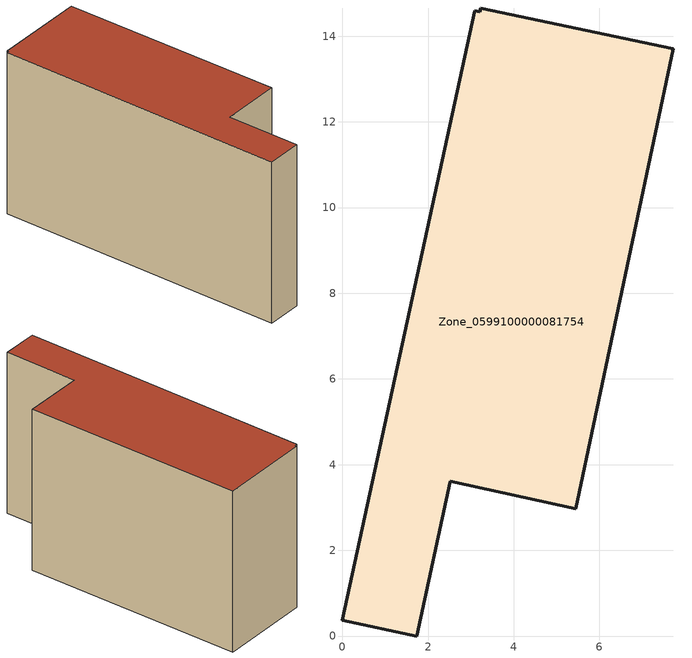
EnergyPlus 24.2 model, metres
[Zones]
Zone_0599100000081754
 floor ground (C_G): 2.52,3.61 1.74,0 0,0.37 3.09,14.6 3.21,14.57 3.23,14.66 7.72,13.7 5.45,2.97 z0
 wall outside (C_F): 3.09,14.6 0,0.37 1.74,0 2.52,3.61 5.45,2.97 7.72,13.7 3.23,14.66 3.21,14.57 3.09,14.6 z0:8.29
 roof outside (C_R): 7.72,13.7 3.23,14.66 3.21,14.57 3.09,14.6 0,0.37 1.74,0 2.52,3.61 5.45,2.97 z8.29
[BUILDING]
Pand.0599100000081754: North Axis=0; Terrain=City; Loads Convergence Tolerance Value=0.04; Temperature Convergence Tolerance Value=0.4; Solar Distribution=FullExterior; Maximum Number of Warmup Days=25; Minimum Number of Warmup Days=1
[Site:Location]
Rotterdam.The.Hague.AP_ZH_NLD Design_Conditions: Latitude=51.96; Longitude=4.45; Time Zone=1; Elevation=-4.5
[SITE:GROUNDTEMPERATURE:BUILDINGSURFACE]
18, 18, 18, 18, 18, 18, 18, 18, 18, 18, 18, 18
[MATERIAL] Thermal Absorptance=0.9; Solar Absorptance=0.7; Visible Absorptance=0.7
Name | Roughness | Thickness | Conductivity | Density | Specific Heat
G.TI.1975-1991 | MediumSmooth | 0.15 | 0.288461 | 540 | 1210
F.TI.1975-1991 | Rough | 0.3 | 0.230769 | 1920 | 840
R.TI.1975-1991 | MediumRough | 0.2 | 0.153846 | 1500 | 1000
[CONSTRUCTION]
C_G: G.TI.1975-1991
C_F: F.TI.1975-1991
C_R: R.TI.1975-1991
[ZONE]
Zone_0599100000081754: Type=1; Multiplier=1; Ceiling Height=Autocalculate; Volume=Autocalculate; Floor Area=autocalculate; Part of Total Floor Area=Yes
[ZONEINFILTRATION:DESIGNFLOWRATE]
Infil_Zone_0599100000081754: Zone or ZoneList or Space or SpaceList=Zone_0599100000081754; Schedule=AlwaysOn; Design Flow Rate Calculation Method=Flow/Area; Flow Rate per Floor Area=0.003; Constant Term Coefficient=1; Temperature Term Coefficient=0; Velocity Term Coefficient=0; Velocity Squared Term Coefficient=0
[HVACTEMPLATE:ZONE:IDEALLOADSAIRSYSTEM]
Zone_0599100000081754: Maximum Heating Supply Air Temperature=50; Minimum Cooling Supply Air Temperature=13; Maximum Heating Supply Air Humidity Ratio=0.0156; Minimum Cooling Supply Air Humidity Ratio=0.0077; Heating Limit=NoLimit; Cooling Limit=NoLimit; Dehumidification Control Type=ConstantSensibleHeatRatio; Cooling Sensible Heat Ratio=0.7; Dehumidification Setpoint=60; Humidification Control Type=None; Humidification Setpoint=30; Outdoor Air Method=None; Outdoor Air Flow Rate per Person=0.00944; Outdoor Air Flow Rate per Zone Floor Area=0; Outdoor Air Flow Rate per Zone=0; Demand Controlled Ventilation Type=None; Outdoor Air Economizer Type=NoEconomizer; Heat Recovery Type=None; Sensible Heat Recovery Effectiveness=0.7; Latent Heat Recovery Effectiveness=0.65
[ZONECONTROL:THERMOSTAT]
ThermostatControl_Zone_0599100000081754: Zone or ZoneList=Zone_0599100000081754; Control Type Schedule=DualSetpointControlType; Control 1=Thermostat_Zone_0599100000081754; Temperature Difference Between Cutout And Setpoint=0
[THERMOSTATSETPOINT:DUALSETPOINT]
Thermostat_Zone_0599100000081754: Heating Setpoint Temperature Schedule=HeatingSetpoint_Zone_0599100000081754; Cooling Setpoint Temperature Schedule=CoolingSetpoint_Zone_0599100000081754
[SCHEDULE:COMPACT]
HeatingSetpoint_Zone_0599100000081754: Through: 12/31, For: AllDays, Until: 24:00, 21
CoolingSetpoint_Zone_0599100000081754: Through: 12/31, For: AllDays, Until: 24:00, 24
DualSetpointControlType: Through: 12/31, For: AllDays, Until: 24:00, 4
AlwaysOn: Through: 12/31, For: AllDays, Until: 24:00, 1
